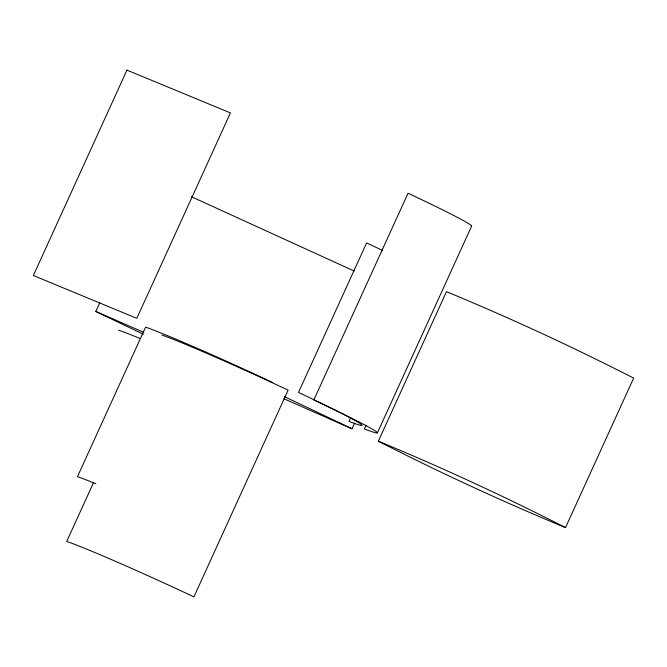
<?xml version="1.0" encoding="UTF-8"?>
<svg xmlns="http://www.w3.org/2000/svg" width="667" height="667" viewBox="0 0 667 667"><rect width="100%" height="100%" fill="white"/><g stroke="black" fill="none" stroke-linecap="round" stroke-linejoin="round"><path stroke-width="1" d="M143.405 334.267L96.156 311.706L95.815 311.431L99.691 302.926M93.422 482.883L66.742 541.412A109.163 4.002 24.5 0 1 193.905 596.882L288.119 390.137A109.163 4.002 24.5 0 0 161.839 334.984M350.725 417.625L349.008 421.411A101.868 3.735 24.5 0 0 317.058 401.259M283.867 398.699L351.351 428.564L352.043 428.764L354.627 423.095M366.075 425.179L364.357 428.948A101.868 3.735 24.5 0 0 313.832 399.967L408.054 193.222A101.868 3.735 24.5 0 1 471.277 226.263M377.389 432.916L471.611 226.171M378.339 441.187L446.481 291.671C509.888 317.884 572.536 346.89 633.65 378.097L565.516 527.614C502.109 501.401 439.453 472.394 378.339 441.187C441.746 467.4 504.394 496.406 565.516 527.614M95.815 311.431L143.805 332.383M191.437 196.74L354.16 271.044M284.526 396.665L352.043 428.764M118.651 330.132A109.163 4.002 24.5 0 1 139.862 338.386M316.166 400.825A101.868 3.735 24.5 0 0 298.483 392.429L366.617 242.913A101.868 3.735 24.5 0 1 382.499 250.45M272.77 382.6A109.163 4.002 24.5 0 0 145.614 327.13L77.472 476.647A109.163 4.002 24.5 0 1 95.781 483.717M126.955 70.118L33.35 275.513L136.818 318.317L230.423 112.915L126.955 70.118"/></g></svg>
